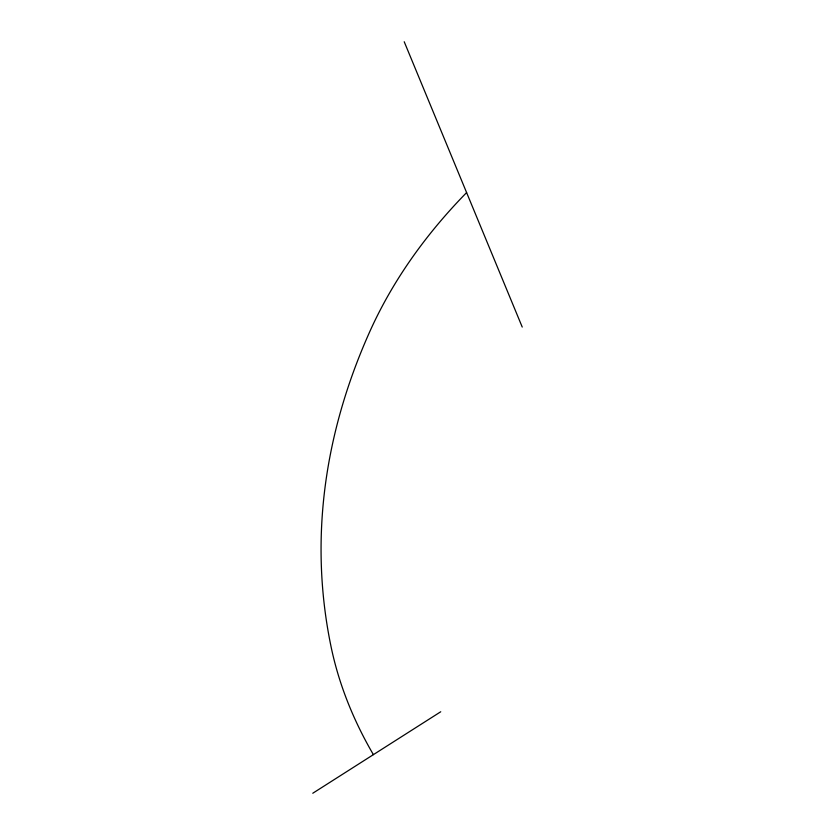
<?xml version="1.0" encoding="UTF-8"?>
<svg xmlns="http://www.w3.org/2000/svg" width="835" height="835" viewBox="0 0 835 835"><rect width="100%" height="100%" fill="white"/><g stroke="black" fill="none" stroke-linecap="round" stroke-linejoin="round"><path stroke-width="1.25" d="M312.77 793.25L440.734 711.764M404.213 41.75L522.23 327.059M373.391 754.642A742.847 468.612 5.2 0 1 330.994 646.373A1545.063 858.276 -5.2 0 1 369.227 332.862A820.231 544.201 0.9 0 1 466.608 192.582"/></g></svg>
